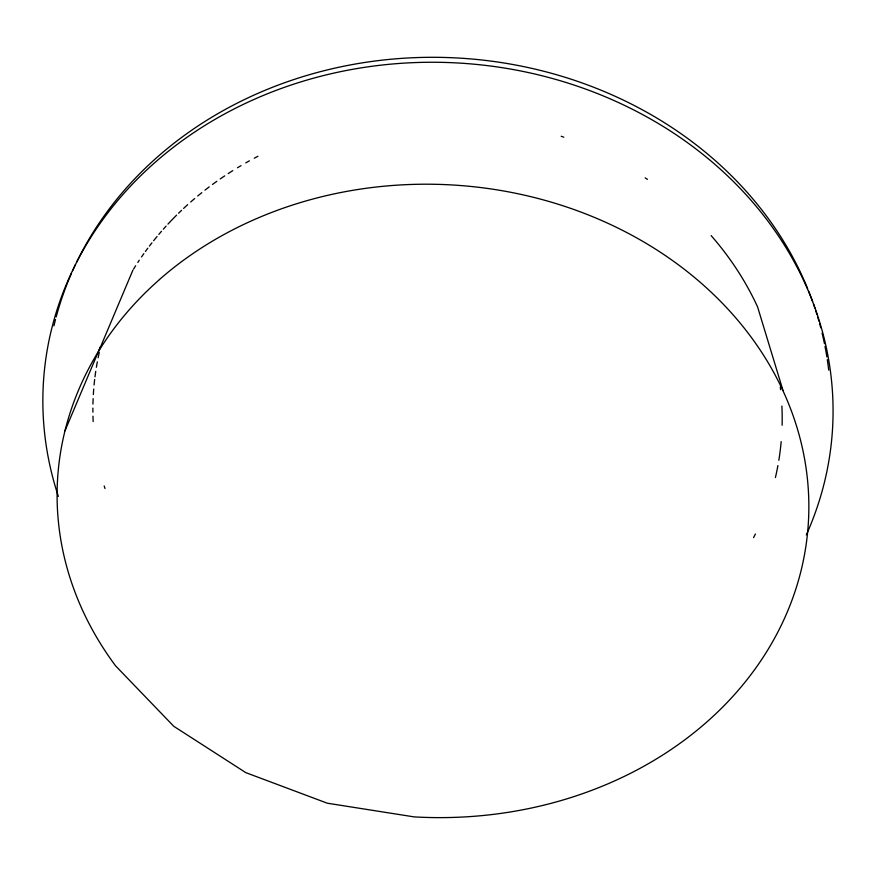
<?xml version="1.0" encoding="UTF-8"?>
<svg xmlns="http://www.w3.org/2000/svg" width="875" height="875" viewBox="0 0 875 875"><rect width="100%" height="100%" fill="white"/><g stroke="black" fill="none" stroke-linecap="round" stroke-linejoin="round"><path stroke-width="1.31" d="M64.958 430.817L100.33 347.003M99.05 350.427L132.902 270.156M783.005 390.513L757.575 306.873A344.783 299.294 3 0 0 711.145 235.605M159.523 279.53A376.141 316.619 3 0 0 115.609 665.875L173.808 726.327L245.809 772.636L327.305 803.206L414.137 816.889A376.064 316.564 3 0 0 781.747 388.117A376.064 316.564 3 0 0 159.469 279.519M781.167 441.591A344.783 299.294 3 0 1 778.827 460.294M777.908 465.566A344.783 299.294 3 0 1 775.414 477.553M755.377 534.013A344.783 299.294 3 0 1 753.583 537.633M133.547 269.095A344.783 299.294 3 0 1 135.647 265.759M137.802 262.445A344.783 299.294 3 0 1 139.278 260.236M141.531 256.933A344.783 299.294 3 0 1 143.839 253.652M145.403 251.475A344.783 299.294 3 0 1 147.809 248.216M149.439 246.061A344.783 299.294 3 0 1 151.933 242.845M153.617 240.713A344.783 299.294 3 0 1 157.073 236.48M158.834 234.391A344.783 299.294 3 0 1 161.514 231.262M163.33 229.195A344.783 299.294 3 0 1 166.086 226.122M167.956 224.098A344.783 299.294 3 0 1 176.608 215.141M178.588 213.205A344.783 299.294 3 0 1 181.584 210.317M183.597 208.414A344.783 299.294 3 0 1 187.688 204.662M190.684 202.005A344.783 299.294 3 0 1 194.655 198.559M197.695 196.011A344.783 299.294 3 0 1 201.83 192.653M204.969 190.159A344.783 299.294 3 0 1 209.234 186.889M212.483 184.461A344.783 299.294 3 0 1 216.88 181.289M220.216 178.938A344.783 299.294 3 0 1 224.733 175.875M228.156 173.611A344.783 299.294 3 0 1 232.783 170.647M237.464 167.759A344.783 299.294 3 0 1 241.019 165.637M245.787 162.87A344.783 299.294 3 0 1 249.408 160.847M254.264 158.211A344.783 299.294 3 0 1 257.928 156.275M561.181 136.27A344.783 299.294 3 0 1 563.784 137.178M645.159 177.844A344.783 299.294 3 0 1 647.445 179.386M780.27 386.947A344.783 299.294 3 0 1 780.587 389.659M781.889 406.077A344.783 299.294 3 0 1 782.108 425.261M104.989 488.534A344.848 299.348 3 0 1 104.191 485.942M93.155 421.553A344.848 299.348 3 0 1 92.969 416.205M92.903 412.169A344.848 299.348 3 0 1 92.892 408.122M92.947 404.053A344.848 299.348 3 0 1 93.133 398.628M93.33 394.538A344.848 299.348 3 0 1 93.713 389.091M94.073 384.989A344.848 299.348 3 0 1 94.653 379.531M94.981 376.808A344.848 299.348 3 0 1 95.736 371.361M96.381 367.281A344.848 299.348 3 0 1 97.333 361.856M98.131 357.809A344.848 299.348 3 0 1 99.28 352.428M58.362 496.377A395.238 343.492 3 0 1 455.514 62.858A395.238 343.492 3 0 1 806.323 534.888M53.911 325.938A392.481 341.884 3 0 1 55.508 319.506M56.186 316.936A392.481 341.884 3 0 1 71.487 273.35M72.603 270.823A392.481 341.884 3 0 1 75.502 264.545M76.705 262.041A392.481 341.884 3 0 1 448.952 57.597A392.481 341.884 3 0 1 807.625 288.575M808.664 291.134A392.481 341.884 3 0 1 812.591 301.492M813.52 304.106A392.481 341.884 3 0 1 814.855 308.022M815.719 310.647A392.481 341.884 3 0 1 816.966 314.595M817.775 317.231A392.481 341.884 3 0 1 818.934 321.191M819.678 323.827A392.481 341.884 3 0 1 820.75 327.797M822.084 333.102A392.481 341.884 3 0 1 824.469 343.711M824.994 346.358A392.481 341.884 3 0 1 826.886 356.945M827.291 359.592A392.481 341.884 3 0 1 828.691 370.103"/></g></svg>
